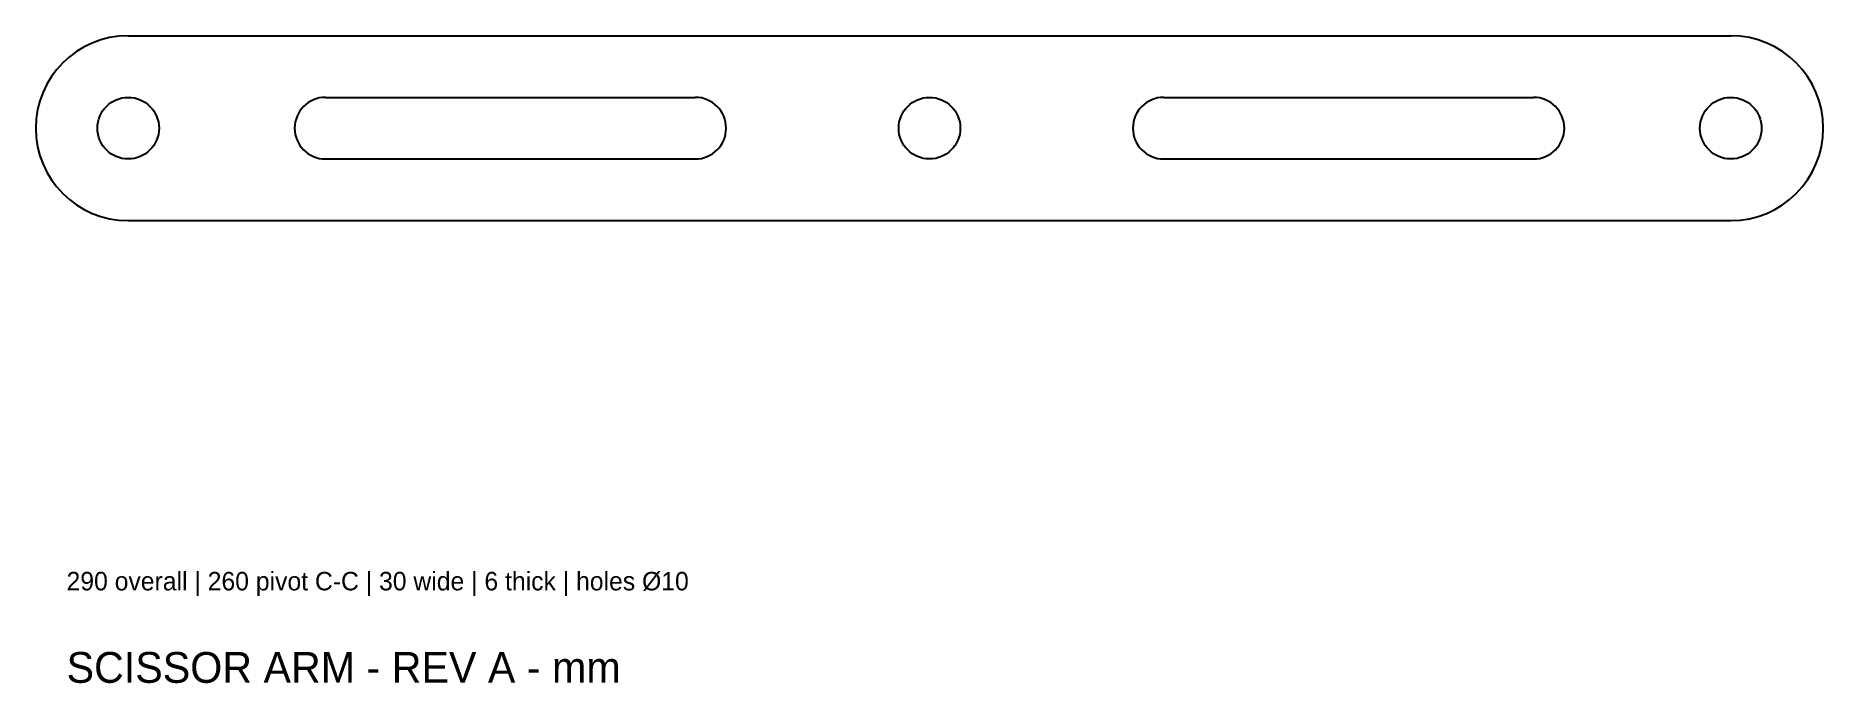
# Model space of a CAD drawing. Header units: millimetres. Extents: x -145 to 145, y -90 to 15.
import ezdxf

# ---------------------------------------------------------------- set-up
doc = ezdxf.new("R2010")
doc.units = ezdxf.units.MM
doc.layers.add('OUTLINE', color=7, linetype='Continuous')
doc.layers.add('TEXT', color=1, linetype='Continuous')

msp = doc.modelspace()

# ---------------------------------------------------------------- linework, layer by layer
at = {"layer": 'OUTLINE'}
for p, q in [((-130, 15), (130, 15)), ((-98, 5), (-38, 5)), ((38, 5), (98, 5)), ((-98, -5), (-38, -5)), ((38, -5), (98, -5)), ((-130, -15), (130, -15))]:
    msp.add_line(p, q, dxfattribs=at)
for centre in [(-130, 0), (0, 0), (130, 0)]:
    msp.add_circle(centre, 5, dxfattribs=at)
for centre, radius, start, end in [((-130, 0), 15, 90, 270), ((130, 0), 15, -90, 90), ((-98, 0), 5, 90, 270), ((-38, 0), 5, -90, 90), ((38, 0), 5, 90, 270), ((98, 0), 5, -90, 90)]:
    msp.add_arc(centre, radius, start, end, dxfattribs=at)

# ---------------------------------------------------------------- texts
at = {"layer": 'TEXT'}
for s, height, p in [('290 overall | 260 pivot C-C | 30 wide | 6 thick | holes Ø10', 3, (-140, -75)), ('SCISSOR ARM - REV A - mm', 5, (-140, -90))]:
    msp.add_text(s, height=height, dxfattribs=at).set_placement(p)

doc.saveas('drawing.dxf')
